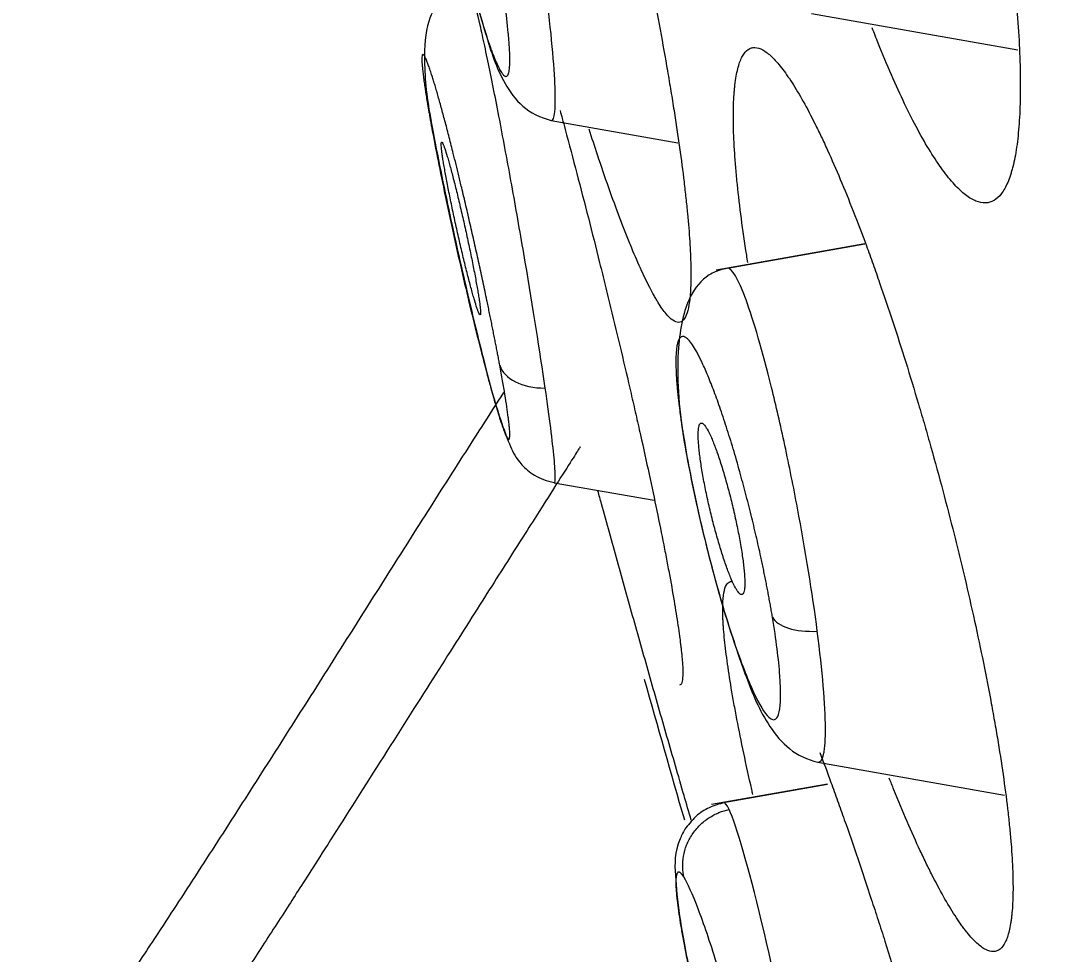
# Model space of a CAD drawing. Extents: x 541 to 1062, y 0 to 382.
# Drawn here: x 774.52 to 779.99, y 242.95 to 247.88 of the extents above; entities that cross this region are included whole.
import ezdxf

# ---------------------------------------------------------------- set-up
doc = ezdxf.new("R2010")
doc.units = 0
doc.header["$LTSCALE"] = 10
doc.header["$MEASUREMENT"] = 0
doc.header["$PDMODE"] = 3
doc.header["$PDSIZE"] = -10
doc.layers.get('0').update_dxf_attribs({"linetype": 'CONTINUOUS'})
doc.layers.get('DEFPOINTS').update_dxf_attribs({"linetype": 'CONTINUOUS'})
doc.layers.add('1', color=7, linetype='CONTINUOUS')
doc.styles.add('Daelim Dimension', font='')
doc.styles.get('Daelim Dimension').set_extended_font_data('NanumGothic')
doc.dimstyles.new('DEFAULT', dxfattribs={"dimscale": 2, "dimtxt": 2, "dimasz": 2, "dimexe": 0, "dimexo": 2, "dimgap": 1, "dimtad": 1, "dimdec": 1, "dimzin": 9, "dimdsep": 46, "dimtxsty": 'Daelim Dimension', "dimcen": 0.5, "dimclrd": 252, "dimclre": 252, "dimclrt": 3, "dimadec": 1, "dimazin": 0, "dimtfac": 1, "dimtdec": 1, "dimtix": 1, "dimtmove": 0, "dimatfit": 3, "dimfxl": 1, "dimtolj": 1, "dimtzin": 1, "dimlwd": 9, "dimlwe": 9, "dimarcsym": 0})

# ---------------------------------------------------------------- blocks, each defined once
blk = doc.blocks.new('*D9')
at = {"color": 5, "linetype": 'ByBlock', "lineweight": 9, "ltscale": 0.5, "transparency": 16777216}
for p, q in [((729.6377, 97.5389), (729.6377, 341.2206)), ((733.6377, 341.2206), (805.042, 341.2206)), ((809.042, 265.765), (809.042, 341.2206))]:
    blk.add_line(p, q, dxfattribs=at)
at = {"color": 5, "ltscale": 0.5, "transparency": 16777216}
for points in [[(733.6377, 341.8873), (733.6377, 340.5539), (729.6377, 341.2206)], [(805.042, 341.8873), (805.042, 340.5539), (809.042, 341.2206)]]:
    blk.add_solid(points, dxfattribs=at)
at = {"layer": 'DEFPOINTS', "color": 0, "ltscale": 0.5, "transparency": 16777216}
for p in [(809.042, 341.2206), (809.042, 261.765), (729.6377, 93.5389)]:
    blk.add_point(p, dxfattribs=at)
at = {"color": 7, "ltscale": 0.5, "transparency": 16777216, "insert": (769.3398, 346.2206), "char_height": 6, "attachment_point": 5, "style": 'Daelim Dimension'}
blk.add_mtext('\\A1;79.4', dxfattribs=at)

msp = doc.modelspace()

# ---------------------------------------------------------------- linework, layer by layer
at = {"layer": '1', "color": 7, "linetype": 'Continuous', "lineweight": 18}
for p, q in [((778.692, 247.9179), (779.7805, 247.726)), ((777.3183, 247.3524), (777.9872, 247.2344)), ((778.9734, 246.7019), (778.1892, 246.5636)), ((778.2481, 246.574), (778.9735, 246.7019)), ((777.3345, 245.4416), (777.8619, 245.3486)), ((778.7248, 243.9662), (779.7103, 243.7924)), ((778.7762, 243.8515), (778.165, 243.7438)), ((778.228, 243.7549), (778.7762, 243.8515))]:
    msp.add_line(p, q, dxfattribs=at)
at = {"layer": '1', "color": 7, "linetype": 'Continuous', "lineweight": 13}
for centre, major_axis, ratio, start_param, end_param in [((777.3396, 246.1281), (0.295, 0.0545), 0.607147, 3.210158, 4.424074), ((778.7747, 244.8015), (0.296, 0.049), 0.458528, 3.298211, 4.459894)]:
    msp.add_ellipse(centre, major_axis=major_axis, ratio=ratio, start_param=start_param, end_param=end_param, dxfattribs=at)
at = {"layer": '1', "color": 7, "linetype": 'Continuous', "lineweight": 18}
msp.add_ellipse((890.3708, 276.0722), major_axis=(10.6614, -116.4482), ratio=0.999962, start_param=4.895334, end_param=4.901932, dxfattribs=at)
for points, knots in [([(778.569, 251.6833), (778.5852, 251.6827), (778.602, 251.6783), (778.6367, 251.6621), (778.6727, 251.6386), (778.711, 251.6006), (778.7406, 251.5667), (778.7506, 251.5545), (778.771, 251.5282), (778.7813, 251.5142), (778.8123, 251.4698), (778.8541, 251.4042), (778.9186, 251.2871), (778.9628, 251.1967), (778.9907, 251.1361), (778.9963, 251.1238), (779.0075, 251.0989), (779.0243, 251.0611), (779.041, 251.0219), (779.0968, 250.8884), (779.1413, 250.7722), (779.1967, 250.6152), (779.2077, 250.5832), (779.2299, 250.5179), (779.2409, 250.4847), (779.2738, 250.384), (779.3168, 250.247), (779.3792, 250.0335), (779.4193, 249.8856), (779.4439, 249.7915), (779.4488, 249.7726), (779.4585, 249.7345), (779.4633, 249.7154), (779.4778, 249.6581), (779.4872, 249.6198), (779.515, 249.5048), (779.5506, 249.3512), (779.5835, 249.197), (779.615, 249.0425), (779.6301, 248.9651), (779.6587, 248.8099), (779.672, 248.7335), (779.6966, 248.583), (779.7194, 248.4349), (779.7382, 248.2915), (779.7507, 248.1858), (779.7547, 248.1509), (779.762, 248.0817), (779.7654, 248.0477), (779.7747, 247.9476), (779.7847, 247.8191), (779.7902, 247.7004), (779.7925, 247.615), (779.7932, 247.5732), (779.7932, 247.5329), (779.7931, 247.5063), (779.793, 247.4932), (779.7919, 247.4287), (779.7879, 247.3326), (779.7748, 247.2085), (779.7614, 247.1393), (779.7515, 247.1003), (779.7495, 247.0927), (779.7452, 247.0781), (779.7387, 247.0568), (779.7316, 247.0378), (779.7166, 247.0026), (779.6945, 246.9634), (779.6685, 246.9392), (779.6474, 246.9268), (779.6401, 246.9236), (779.625, 246.9191), (779.6173, 246.9179), (779.6094, 246.9176)], [0, 0, 0, 0, 0.03125, 0.03125, 0.0625, 0.09375, 0.09375, 0.109375, 0.109375, 0.125, 0.125, 0.15625, 0.1875, 0.21875, 0.21875, 0.226563, 0.226563, 0.234375, 0.25, 0.25, 0.3125, 0.3125, 0.328125, 0.328125, 0.34375, 0.34375, 0.375, 0.40625, 0.4375, 0.4375, 0.445313, 0.445313, 0.453125, 0.453125, 0.46875, 0.46875, 0.5, 0.53125, 0.53125, 0.5625, 0.5625, 0.59375, 0.59375, 0.625, 0.65625, 0.65625, 0.671875, 0.671875, 0.6875, 0.6875, 0.71875, 0.75, 0.75, 0.765625, 0.773438, 0.773438, 0.78125, 0.78125, 0.8125, 0.84375, 0.875, 0.875, 0.882813, 0.882813, 0.890625, 0.90625, 0.90625, 0.9375, 0.96875, 0.96875, 0.984375, 0.984375, 1, 1, 1, 1]), ([(777.2469, 250.4027), (777.2599, 250.3641), (777.2926, 250.2657), (777.3258, 250.1604), (777.3509, 250.0787), (777.356, 250.0621), (777.3661, 250.0288), (777.3711, 250.012), (777.3863, 249.9612), (777.3964, 249.927), (777.4266, 249.8233), (777.4667, 249.6822), (777.5066, 249.5353), (777.5363, 249.4231), (777.5462, 249.3853), (777.5659, 249.309), (777.5758, 249.2705), (777.6053, 249.154), (777.6438, 248.9982), (777.6993, 248.7632), (777.7348, 248.6056), (777.7609, 248.4871), (777.7695, 248.4475), (777.7822, 248.3881), (777.7865, 248.3683), (777.7948, 248.3288), (777.8155, 248.2306), (777.8507, 248.0568), (777.8795, 247.9066), (777.9069, 247.7585), (777.9199, 247.6856), (777.9353, 247.5959), (777.9384, 247.578), (777.9443, 247.5425), (777.9531, 247.4897), (777.9614, 247.4383), (777.9773, 247.3372), (777.9967, 247.2071), (778.0125, 247.0863), (778.0229, 246.9993), (778.0262, 246.9709), (778.0307, 246.9293), (778.0322, 246.9155), (778.0349, 246.8885), (778.0415, 246.822), (778.0505, 246.712), (778.0544, 246.6274), (778.0557, 246.5691), (778.056, 246.5411), (778.0557, 246.5152), (778.0554, 246.4983), (778.0551, 246.49), (778.0536, 246.45), (778.0513, 246.4221), (778.0448, 246.374), (778.0362, 246.3337), (778.0235, 246.3089), (778.0125, 246.2963), (778.0085, 246.2931), (778.0002, 246.2887), (777.9957, 246.2875), (777.9911, 246.2873)], [0, 0, 0, 0, 0.02847, 0.070711, 0.070711, 0.081271, 0.081271, 0.091831, 0.091831, 0.112951, 0.112951, 0.155191, 0.197432, 0.197432, 0.218552, 0.218552, 0.239672, 0.239672, 0.281913, 0.324153, 0.366394, 0.366394, 0.387514, 0.387514, 0.398074, 0.398074, 0.408634, 0.450874, 0.493115, 0.493115, 0.535355, 0.535355, 0.545915, 0.545915, 0.556475, 0.577596, 0.577596, 0.619836, 0.662077, 0.662077, 0.683197, 0.683197, 0.693757, 0.693757, 0.704317, 0.746557, 0.788798, 0.788798, 0.809918, 0.820478, 0.820478, 0.831038, 0.831038, 0.873279, 0.873279, 0.915519, 0.95776, 0.95776, 0.97888, 0.97888, 1, 1, 1, 1]), ([(776.6863, 249.0776), (776.7075, 248.9476), (776.7524, 248.7016), (776.8326, 248.3324), (776.9057, 248.0387), (776.9863, 247.7646), (777.0403, 247.5908), (777.1642, 247.4141), (777.2603, 247.3688), (777.3188, 247.3534)], [0, 0, 0, 0, 0.178934, 0.337518, 0.477127, 0.597782, 0.79231, 0.891432, 1, 1, 1, 1]), ([(776.6899, 249.0497), (776.7094, 248.9297), (776.7331, 248.8006), (776.7871, 248.5333), (776.8158, 248.4033), (776.8755, 248.154), (776.9051, 248.0409), (776.9495, 247.8872), (776.9705, 247.8184), (776.9931, 247.752), (777.0039, 247.7223), (777.0091, 247.7084), (777.0117, 247.7016), (777.0129, 247.6987), (777.0136, 247.6968), (777.0137, 247.6967), (777.025, 247.6678), (777.0396, 247.6346), (777.0545, 247.6091), (777.0604, 247.6009), (777.0642, 247.5961), (777.0662, 247.5938), (777.0741, 247.586), (777.0822, 247.5829), (777.0893, 247.5899), (777.0923, 247.596), (777.0934, 247.5993), (777.0942, 247.6015), (777.0946, 247.603), (777.0992, 247.62), (777.1012, 247.6456), (777.1006, 247.6982), (777.0994, 247.7282), (777.0965, 247.7693), (777.0946, 247.7915), (777.0936, 247.803), (777.0931, 247.808), (777.0928, 247.8113), (777.0926, 247.814), (777.0836, 247.9082), (777.0687, 248.02), (777.0475, 248.1501)], [0, 0, 0, 0, 0.125, 0.125, 0.25, 0.25, 0.375, 0.375, 0.4375, 0.46875, 0.484375, 0.492187, 0.496094, 0.498047, 0.498047, 0.5, 0.5, 0.53125, 0.546875, 0.554687, 0.554687, 0.5625, 0.5625, 0.59375, 0.609375, 0.617187, 0.621094, 0.621094, 0.625, 0.625, 0.6875, 0.6875, 0.71875, 0.734375, 0.742187, 0.746094, 0.748047, 0.748047, 0.75, 0.75, 1, 1, 1, 1]), ([(776.8829, 248.0587), (776.8711, 248.0566), (776.8476, 248.0511), (776.8014, 248.034), (776.7215, 247.9831), (776.6564, 247.8655), (776.644, 247.6575), (776.6626, 247.4638), (776.6861, 247.3458)], [0, 0, 0, 0, 0.031442, 0.066146, 0.147421, 0.362998, 0.648689, 1, 1, 1, 1]), ([(779.6094, 246.9176), (779.5933, 246.917), (779.5765, 246.9204), (779.5415, 246.9347), (779.5052, 246.9565), (779.4661, 246.993), (779.4358, 247.026), (779.4255, 247.0379), (779.4046, 247.0637), (779.3941, 247.0774), (779.3622, 247.121), (779.319, 247.1857), (779.2522, 247.3018), (779.2064, 247.392), (779.1599, 247.4887), (779.1366, 247.5396), (779.0902, 247.6463), (779.0564, 247.7277), (779.0226, 247.8142), (779.012, 247.842)], [0, 0, 0, 0, 0.105714, 0.105714, 0.211428, 0.317142, 0.317142, 0.369998, 0.369998, 0.422855, 0.422855, 0.528569, 0.634283, 0.739997, 0.739997, 0.845711, 0.845711, 0.951425, 1, 1, 1, 1]), ([(778.3561, 246.6033), (778.3541, 246.6162), (778.352, 246.6291), (778.3395, 246.7087), (778.3207, 246.8377), (778.3066, 246.9572), (778.2977, 247.0433), (778.2951, 247.0714), (778.2916, 247.1126), (778.2904, 247.1262), (778.2884, 247.153), (778.2837, 247.2187), (778.2788, 247.3274), (778.2794, 247.4106), (778.2818, 247.4679), (778.2834, 247.4953), (778.2857, 247.5207), (778.2875, 247.5372), (778.2884, 247.5453), (778.2935, 247.5842), (778.2988, 247.6113), (778.3116, 247.6577), (778.3267, 247.6963), (778.3464, 247.7194), (778.3629, 247.7308), (778.3687, 247.7336), (778.3808, 247.7372), (778.3871, 247.7379), (778.3937, 247.7377)], [0, 0, 0, 0, 0.018742, 0.018742, 0.116868, 0.214994, 0.214994, 0.264057, 0.264057, 0.288588, 0.288588, 0.313119, 0.411245, 0.509371, 0.509371, 0.558434, 0.582965, 0.582965, 0.607497, 0.607497, 0.705623, 0.705623, 0.803748, 0.901874, 0.901874, 0.950937, 0.950937, 1, 1, 1, 1]), ([(778.3937, 247.7377), (778.4067, 247.7373), (778.4205, 247.7329), (778.4499, 247.7166), (778.481, 247.6928), (778.5153, 247.6543), (778.5422, 247.6199), (778.5514, 247.6074), (778.5701, 247.5807), (778.5796, 247.5666), (778.6086, 247.5216), (778.6481, 247.4552), (778.6897, 247.3762), (778.7216, 247.3122), (778.7378, 247.279), (778.7542, 247.2441), (778.7652, 247.2204), (778.7708, 247.2083), (778.7986, 247.1472), (778.821, 247.0959), (778.8887, 246.9347), (778.9346, 246.8179), (778.9928, 246.66), (779.0044, 246.6279), (779.0279, 246.5623), (779.0396, 246.5292), (779.0745, 246.4288), (779.1207, 246.2921), (779.189, 246.079), (779.2339, 245.9314), (779.2617, 245.8374), (779.2673, 245.8184), (779.2783, 245.7806), (779.2948, 245.7238), (779.311, 245.6668), (779.3431, 245.5528), (779.3847, 245.4003), (779.4244, 245.247), (779.4533, 245.1317), (779.4676, 245.074), (779.4815, 245.0161), (779.4908, 244.9775), (779.4954, 244.9582), (779.518, 244.8621), (779.5525, 244.7106), (779.5837, 244.5633), (779.6132, 244.4183), (779.627, 244.3469), (779.6433, 244.259), (779.6465, 244.2415), (779.6527, 244.2066), (779.6558, 244.1892), (779.6649, 244.1375), (779.6706, 244.1036), (779.687, 244.0038), (779.7066, 243.8754), (779.7219, 243.7564), (779.7316, 243.6708), (779.736, 243.6289), (779.7398, 243.5883), (779.7421, 243.5616), (779.7433, 243.5484), (779.7484, 243.4836), (779.7542, 243.3867), (779.7554, 243.2616), (779.7513, 243.1915), (779.7472, 243.1521), (779.7463, 243.1444), (779.7443, 243.1295), (779.7411, 243.108), (779.7373, 243.0888), (779.7287, 243.0531), (779.7149, 243.0134), (779.6965, 242.9889), (779.681, 242.9764), (779.6755, 242.9732), (779.6639, 242.9688), (779.6579, 242.9676), (779.6516, 242.9674)], [0, 0, 0, 0, 0.03125, 0.03125, 0.0625, 0.09375, 0.09375, 0.109375, 0.109375, 0.125, 0.125, 0.15625, 0.1875, 0.1875, 0.203125, 0.210938, 0.210938, 0.21875, 0.21875, 0.25, 0.25, 0.3125, 0.3125, 0.328125, 0.328125, 0.34375, 0.34375, 0.375, 0.40625, 0.4375, 0.4375, 0.445313, 0.445313, 0.453125, 0.46875, 0.46875, 0.5, 0.53125, 0.53125, 0.546875, 0.554688, 0.554688, 0.5625, 0.5625, 0.59375, 0.625, 0.625, 0.65625, 0.65625, 0.664062, 0.664062, 0.671875, 0.671875, 0.6875, 0.6875, 0.71875, 0.75, 0.75, 0.765625, 0.773437, 0.773437, 0.78125, 0.78125, 0.8125, 0.84375, 0.875, 0.875, 0.882812, 0.882812, 0.890625, 0.90625, 0.90625, 0.9375, 0.96875, 0.96875, 0.984375, 0.984375, 1, 1, 1, 1]), ([(777.0475, 246.0614), (777.0467, 246.0658), (777.0451, 246.0746), (777.0426, 246.088), (777.0401, 246.1015), (777.0375, 246.1151), (777.0349, 246.1288), (777.0322, 246.1427), (777.0295, 246.1567), (777.0268, 246.1709), (777.024, 246.1851), (777.0212, 246.1995), (777.0183, 246.214), (777.0154, 246.2287), (777.0125, 246.2435), (777.0095, 246.2584), (777.0065, 246.2734), (777.0034, 246.2886), (777.0003, 246.3039), (776.9972, 246.3193), (776.994, 246.3349), (776.9907, 246.3506), (776.9875, 246.3664), (776.9842, 246.3823), (776.9808, 246.3984), (776.9719, 246.4412), (776.9571, 246.5112), (776.9358, 246.6093), (776.9139, 246.7078), (776.8917, 246.806), (776.8692, 246.9032), (776.8491, 246.9882), (776.8316, 247.0608), (776.8169, 247.1212), (776.8036, 247.1745), (776.7918, 247.2215), (776.7812, 247.263), (776.7708, 247.3029), (776.7608, 247.3412), (776.7509, 247.3781), (776.7414, 247.4134), (776.732, 247.4471), (776.723, 247.4791), (776.7144, 247.5092), (776.7062, 247.5371), (776.6983, 247.5632), (776.6898, 247.5901), (776.6811, 247.6169), (776.6725, 247.6418), (776.6658, 247.6594), (776.6607, 247.6717), (776.6568, 247.6805), (776.6532, 247.6877), (776.65, 247.6934), (776.6471, 247.6974), (776.6446, 247.6999), (776.6424, 247.7008), (776.6406, 247.7002), (776.6391, 247.6979), (776.6374, 247.6922), (776.6364, 247.6789), (776.6374, 247.6551), (776.6397, 247.6282), (776.6427, 247.6012), (776.6459, 247.5757), (776.649, 247.5539), (776.6513, 247.5373), (776.6539, 247.5201), (776.6567, 247.5021), (776.6596, 247.4834), (776.6627, 247.464), (776.6661, 247.4439), (776.6696, 247.4232), (776.6733, 247.4017), (776.6771, 247.3795), (776.6812, 247.3567), (776.6854, 247.3331), (776.6884, 247.3169), (776.6899, 247.3088)], [0, 0, 0, 0, 0.005205, 0.010401, 0.015587, 0.020766, 0.025939, 0.031107, 0.036272, 0.041436, 0.046598, 0.051762, 0.056928, 0.062097, 0.067272, 0.072453, 0.077642, 0.08284, 0.088048, 0.093269, 0.098503, 0.103751, 0.109016, 0.114298, 0.119598, 0.124918, 0.15642, 0.187586, 0.218701, 0.250053, 0.281153, 0.312501, 0.333823, 0.354647, 0.375062, 0.390872, 0.406562, 0.422164, 0.437714, 0.453247, 0.468797, 0.4844, 0.50009, 0.515532, 0.531017, 0.546585, 0.562275, 0.583774, 0.60467, 0.625063, 0.63786, 0.650535, 0.663109, 0.675599, 0.688026, 0.700408, 0.712767, 0.725122, 0.737493, 0.749902, 0.780974, 0.812353, 0.833512, 0.854315, 0.874858, 0.884584, 0.894261, 0.903896, 0.913499, 0.92308, 0.932647, 0.942209, 0.951776, 0.961357, 0.970961, 0.980597, 0.990273, 1, 1, 1, 1]), ([(777.366, 247.4047), (777.3697, 247.391), (777.3734, 247.3773), (777.3822, 247.3443), (777.4082, 247.2476), (777.4543, 247.073), (777.5149, 246.8385), (777.5546, 246.6811), (777.5841, 246.5626), (777.594, 246.523), (777.6133, 246.4443), (777.6229, 246.4053), (777.6512, 246.2888), (777.6881, 246.1355), (777.723, 245.9861), (777.7485, 245.8756), (777.7611, 245.8207), (777.7734, 245.7664), (777.7815, 245.7303), (777.7855, 245.7123), (777.8055, 245.6232), (777.8358, 245.4851), (777.8768, 245.2912), (777.9011, 245.1709), (777.9153, 245.0986), (777.9181, 245.0843), (777.9236, 245.0559), (777.9263, 245.0419), (777.9342, 245.0004), (777.9392, 244.9736), (777.9535, 244.8955), (777.9707, 244.7981), (777.984, 244.7136), (777.9925, 244.6552), (777.9964, 244.6273), (777.9997, 244.6012), (778.0018, 244.5843), (778.0028, 244.576), (778.0073, 244.5361), (778.0124, 244.4802), (778.0138, 244.4196), (778.0105, 244.3949), (778.0064, 244.3823), (778.0048, 244.3791), (778.001, 244.3748), (777.9988, 244.3737), (777.9964, 244.3736)], [0, 0, 0, 0, 0.009659, 0.009659, 0.023226, 0.077491, 0.131756, 0.186021, 0.186021, 0.213154, 0.213154, 0.240287, 0.240287, 0.294552, 0.348817, 0.348817, 0.37595, 0.389516, 0.389516, 0.403082, 0.403082, 0.457348, 0.511613, 0.565878, 0.565878, 0.579444, 0.579444, 0.593011, 0.593011, 0.620143, 0.620143, 0.674409, 0.728674, 0.728674, 0.755806, 0.769373, 0.769373, 0.782939, 0.782939, 0.837204, 0.89147, 0.945735, 0.945735, 0.972867, 0.972867, 1, 1, 1, 1]), ([(776.686, 247.3443), (776.6994, 247.2719), (776.7276, 247.1253), (776.7902, 246.8225), (776.8684, 246.4713), (776.95, 246.1372), (777.0248, 245.8485), (777.0882, 245.6618), (777.1373, 245.5584), (777.2292, 245.4745), (777.2948, 245.4512), (777.3346, 245.4419)], [0, 0, 0, 0, 0.105795, 0.203435, 0.375212, 0.518079, 0.631608, 0.821133, 0.90764, 0.951708, 1, 1, 1, 1]), ([(776.6899, 247.3088), (776.7094, 247.2031), (776.7331, 247.0835), (776.7871, 246.8252), (776.8158, 246.6945), (776.8755, 246.4336), (776.9051, 246.3098), (776.9495, 246.1327), (776.9705, 246.0509), (776.9931, 245.9671), (777.0039, 245.9282), (777.0091, 245.9095), (777.0117, 245.9003), (777.0129, 245.8964), (777.0136, 245.8938), (777.0137, 245.8935), (777.025, 245.8539), (777.0396, 245.8048), (777.0545, 245.7593), (777.0604, 245.7423), (777.0642, 245.7316), (777.0662, 245.7259), (777.0741, 245.7049), (777.0822, 245.6858), (777.0893, 245.6743), (777.0923, 245.6711), (777.0934, 245.6703), (777.0942, 245.67), (777.0946, 245.6698), (777.0992, 245.6689), (777.1012, 245.6782), (777.1006, 245.7075), (777.0994, 245.7259), (777.0965, 245.7541), (777.0946, 245.7699), (777.0936, 245.7782), (777.0931, 245.7818), (777.0928, 245.7842), (777.0926, 245.7862), (777.0836, 245.8554), (777.0687, 245.947), (777.0475, 246.0614)], [0, 0, 0, 0, 0.125, 0.125, 0.25, 0.25, 0.375, 0.375, 0.4375, 0.46875, 0.484375, 0.492188, 0.496094, 0.498047, 0.498047, 0.5, 0.5, 0.53125, 0.546875, 0.554688, 0.554688, 0.5625, 0.5625, 0.59375, 0.609375, 0.617188, 0.621094, 0.621094, 0.625, 0.625, 0.6875, 0.6875, 0.71875, 0.734375, 0.742188, 0.746094, 0.748047, 0.748047, 0.75, 0.75, 1, 1, 1, 1]), ([(777.9911, 246.2873), (777.9817, 246.287), (777.9714, 246.2908), (777.9492, 246.3061), (777.9254, 246.3293), (777.8982, 246.368), (777.8802, 246.397), (777.8765, 246.4031), (777.8691, 246.4157), (777.8653, 246.4222), (777.8539, 246.4425), (777.8462, 246.457), (777.8225, 246.5028), (777.7897, 246.5708), (777.7547, 246.6521), (777.7276, 246.7181), (777.7184, 246.7409), (777.6998, 246.7882), (777.6903, 246.8128), (777.6616, 246.8885), (777.6229, 246.9946), (777.5688, 247.1526), (777.5338, 247.26), (777.519, 247.3063)], [0, 0, 0, 0, 0.10287, 0.10287, 0.20574, 0.30861, 0.30861, 0.334328, 0.334328, 0.360045, 0.360045, 0.41148, 0.41148, 0.51435, 0.61722, 0.61722, 0.668655, 0.668655, 0.72009, 0.72009, 0.822961, 0.925831, 1, 1, 1, 1]), ([(776.9437, 246.3277), (776.9421, 246.3278), (776.94, 246.3309), (776.9358, 246.3399), (776.9343, 246.3436), (776.9309, 246.3525), (776.929, 246.3577), (776.9231, 246.3751), (776.9186, 246.3892), (776.9113, 246.4142), (776.9087, 246.4232), (776.9033, 246.4423), (776.9005, 246.4523), (776.892, 246.4837), (776.886, 246.5066), (776.8765, 246.5437), (776.8733, 246.5565), (776.8669, 246.5825), (776.8603, 246.609), (776.8537, 246.6367), (776.847, 246.6648), (776.8436, 246.6793), (776.8335, 246.7227), (776.8269, 246.7519), (776.8171, 246.7959), (776.8139, 246.8106), (776.8075, 246.8402), (776.8043, 246.8549), (776.7951, 246.8984), (776.7892, 246.9266), (776.7809, 246.9678), (776.7782, 246.9814), (776.773, 247.0079), (776.7705, 247.0207), (776.7635, 247.0579), (776.7593, 247.081), (776.7537, 247.1132), (776.752, 247.1234), (776.7488, 247.1426), (776.746, 247.1606), (776.7438, 247.1762), (776.7419, 247.1906), (776.7411, 247.1972), (776.7393, 247.2149), (776.7387, 247.2237), (776.7389, 247.2328), (776.7391, 247.2351), (776.7399, 247.2382), (776.7405, 247.239), (776.7412, 247.2391)], [0, 0, 0, 0, 0.0625, 0.0625, 0.09375, 0.09375, 0.125, 0.125, 0.1875, 0.1875, 0.21875, 0.21875, 0.25, 0.25, 0.3125, 0.3125, 0.34375, 0.34375, 0.375, 0.40625, 0.40625, 0.4375, 0.4375, 0.5, 0.5, 0.53125, 0.53125, 0.5625, 0.5625, 0.625, 0.625, 0.65625, 0.65625, 0.6875, 0.6875, 0.75, 0.75, 0.78125, 0.78125, 0.8125, 0.84375, 0.84375, 0.875, 0.875, 0.9375, 0.9375, 0.96875, 0.96875, 1, 1, 1, 1]), ([(776.7412, 247.2391), (776.7427, 247.2392), (776.7449, 247.2363), (776.749, 247.2276), (776.7505, 247.224), (776.7539, 247.2152), (776.7557, 247.2101), (776.7616, 247.1928), (776.7661, 247.1788), (776.7734, 247.1538), (776.776, 247.1448), (776.7814, 247.1258), (776.7842, 247.1158), (776.7927, 247.0843), (776.7987, 247.0614), (776.8082, 247.0242), (776.8115, 247.0113), (776.818, 246.9853), (776.8245, 246.9586), (776.8312, 246.9308), (776.8379, 246.9025), (776.8413, 246.888), (776.8514, 246.8444), (776.8581, 246.8151), (776.8679, 246.7708), (776.8712, 246.756), (776.8776, 246.7263), (776.8808, 246.7115), (776.8901, 246.6679), (776.896, 246.6395), (776.9043, 246.5981), (776.9071, 246.5844), (776.9123, 246.5579), (776.9148, 246.5451), (776.9218, 246.5078), (776.926, 246.4846), (776.9316, 246.4523), (776.9334, 246.4421), (776.9365, 246.4229), (776.9393, 246.4049), (776.9414, 246.3894), (776.9433, 246.375), (776.9441, 246.3685), (776.9459, 246.351), (776.9464, 246.3423), (776.9461, 246.3305), (776.9452, 246.3276), (776.9437, 246.3277)], [0, 0, 0, 0, 0.0625, 0.0625, 0.09375, 0.09375, 0.125, 0.125, 0.1875, 0.1875, 0.21875, 0.21875, 0.25, 0.25, 0.3125, 0.3125, 0.34375, 0.34375, 0.375, 0.40625, 0.40625, 0.4375, 0.4375, 0.5, 0.5, 0.53125, 0.53125, 0.5625, 0.5625, 0.625, 0.625, 0.65625, 0.65625, 0.6875, 0.6875, 0.75, 0.75, 0.78125, 0.78125, 0.8125, 0.84375, 0.84375, 0.875, 0.875, 0.9375, 0.9375, 1, 1, 1, 1]), ([(778.248, 246.5727), (778.2403, 246.5712), (778.1984, 246.5625), (778.1231, 246.527), (778.0315, 246.416), (777.9861, 246.2038), (777.985, 245.9464), (778.0002, 245.7902), (778.0126, 245.7045)], [0, 0, 0, 0, 0.020015, 0.113627, 0.324568, 0.626121, 0.805546, 1, 1, 1, 1]), ([(778.4859, 244.7319), (778.4851, 244.7367), (778.4835, 244.7462), (778.481, 244.7605), (778.4785, 244.775), (778.476, 244.7895), (778.4734, 244.8042), (778.4707, 244.8189), (778.468, 244.8337), (778.4653, 244.8486), (778.4624, 244.8636), (778.4596, 244.8787), (778.4567, 244.8939), (778.4537, 244.9091), (778.4506, 244.9245), (778.4476, 244.9399), (778.4444, 244.9554), (778.4412, 244.971), (778.438, 244.9867), (778.4347, 245.0025), (778.4313, 245.0184), (778.4279, 245.0344), (778.4217, 245.0632), (778.4124, 245.1052), (778.3999, 245.1602), (778.3869, 245.2155), (778.3685, 245.2912), (778.3443, 245.3866), (778.3126, 245.5041), (778.2788, 245.6213), (778.2432, 245.7361), (778.2082, 245.8408), (778.1743, 245.9344), (778.142, 246.0155), (778.1126, 246.0814), (778.0862, 246.1331), (778.0631, 246.1711), (778.0422, 246.1974), (778.0251, 246.2106), (778.0115, 246.2139), (778.001, 246.2097), (777.9922, 246.1982), (777.9857, 246.1807), (777.981, 246.1585), (777.9781, 246.1324), (777.9766, 246.1033), (777.9763, 246.0724), (777.977, 246.0405), (777.9786, 246.0058), (777.9808, 245.974), (777.983, 245.9468), (777.985, 245.9249), (777.9873, 245.9024), (777.9898, 245.8793), (777.9926, 245.8556), (777.9957, 245.8311), (777.999, 245.8061), (778.0025, 245.7804), (778.0063, 245.754), (778.0104, 245.727), (778.0147, 245.6994), (778.0178, 245.6805), (778.0194, 245.6711)], [0, 0, 0, 0, 0.005018, 0.01003, 0.015036, 0.020039, 0.02504, 0.030039, 0.035039, 0.040041, 0.045045, 0.050053, 0.055067, 0.060087, 0.065116, 0.070154, 0.075202, 0.080263, 0.085336, 0.090424, 0.095527, 0.100648, 0.105786, 0.123271, 0.140752, 0.15828, 0.175905, 0.213076, 0.250114, 0.291671, 0.33311, 0.375091, 0.415328, 0.455189, 0.495255, 0.530478, 0.565283, 0.600099, 0.635354, 0.66197, 0.688328, 0.714626, 0.741063, 0.763185, 0.785378, 0.807767, 0.826234, 0.844633, 0.86303, 0.881492, 0.891379, 0.901228, 0.911052, 0.920859, 0.930661, 0.940468, 0.95029, 0.960139, 0.970024, 0.979956, 0.989945, 1, 1, 1, 1]), ([(778.3228, 244.8513), (778.3186, 244.8516), (778.3139, 244.8548), (778.3059, 244.8638), (778.3031, 244.8675), (778.2972, 244.8762), (778.2941, 244.8813), (778.2845, 244.8985), (778.2778, 244.9123), (778.2671, 244.9367), (778.2635, 244.9455), (778.256, 244.9642), (778.2522, 244.974), (778.2408, 245.0047), (778.2331, 245.027), (778.2212, 245.0632), (778.2173, 245.0758), (778.2094, 245.1013), (778.2055, 245.1144), (778.1938, 245.1542), (778.1861, 245.1818), (778.171, 245.2392), (778.1638, 245.2681), (778.1535, 245.3117), (778.1501, 245.3262), (778.1436, 245.3554), (778.1404, 245.3701), (778.1313, 245.4136), (778.1257, 245.4417), (778.1183, 245.4827), (778.116, 245.4962), (778.1116, 245.5227), (778.1096, 245.5356), (778.1041, 245.573), (778.1011, 245.5962), (778.0978, 245.6284), (778.0968, 245.6387), (778.0954, 245.6581), (778.0949, 245.6672), (778.0939, 245.6925), (778.094, 245.707), (778.0959, 245.731), (778.0977, 245.7401), (778.1014, 245.7494), (778.1028, 245.7518), (778.1061, 245.7552), (778.1079, 245.7562), (778.1099, 245.7564)], [0, 0, 0, 0, 0.0625, 0.0625, 0.09375, 0.09375, 0.125, 0.125, 0.1875, 0.1875, 0.21875, 0.21875, 0.25, 0.25, 0.3125, 0.3125, 0.34375, 0.34375, 0.375, 0.375, 0.4375, 0.4375, 0.5, 0.5, 0.53125, 0.53125, 0.5625, 0.5625, 0.625, 0.625, 0.65625, 0.65625, 0.6875, 0.6875, 0.75, 0.75, 0.78125, 0.78125, 0.8125, 0.8125, 0.875, 0.875, 0.9375, 0.9375, 0.96875, 0.96875, 1, 1, 1, 1]), ([(778.1099, 245.7564), (778.1139, 245.7569), (778.1185, 245.7543), (778.1265, 245.7462), (778.1292, 245.7427), (778.1351, 245.7344), (778.1382, 245.7295), (778.1478, 245.7128), (778.1546, 245.6992), (778.1653, 245.6749), (778.169, 245.6662), (778.1766, 245.6476), (778.1804, 245.6378), (778.1919, 245.6069), (778.1998, 245.5845), (778.2118, 245.5479), (778.2158, 245.5352), (778.2238, 245.5094), (778.2318, 245.483), (778.2396, 245.4556), (778.2475, 245.4275), (778.2514, 245.4131), (778.2629, 245.3695), (778.2702, 245.3403), (778.2807, 245.296), (778.2841, 245.2812), (778.2907, 245.2515), (778.294, 245.2366), (778.3032, 245.1926), (778.3088, 245.1641), (778.3163, 245.1224), (778.3187, 245.1087), (778.3231, 245.0818), (778.3251, 245.0689), (778.3306, 245.0312), (778.3335, 245.0078), (778.3362, 244.9808), (778.3367, 244.9755), (778.3376, 244.9652), (778.3388, 244.9503), (778.34, 244.9277), (778.3401, 244.9122), (778.3398, 244.8978), (778.3395, 244.8913), (778.3378, 244.8739), (778.3359, 244.8653), (778.3318, 244.8567), (778.3303, 244.8546), (778.3268, 244.8518), (778.3249, 244.8512), (778.3228, 244.8513)], [0, 0, 0, 0, 0.0625, 0.0625, 0.09375, 0.09375, 0.125, 0.125, 0.1875, 0.1875, 0.21875, 0.21875, 0.25, 0.25, 0.3125, 0.3125, 0.34375, 0.34375, 0.375, 0.40625, 0.40625, 0.4375, 0.4375, 0.5, 0.5, 0.53125, 0.53125, 0.5625, 0.5625, 0.625, 0.625, 0.65625, 0.65625, 0.6875, 0.6875, 0.75, 0.75, 0.765625, 0.765625, 0.78125, 0.8125, 0.84375, 0.84375, 0.875, 0.875, 0.9375, 0.9375, 0.96875, 0.96875, 1, 1, 1, 1]), ([(778.0125, 245.7036), (778.0342, 245.5742), (778.0822, 245.3286), (778.1734, 244.9585), (778.2603, 244.6617), (778.3588, 244.3811), (778.435, 244.1938), (778.5732, 244.0244), (778.6689, 243.9811), (778.7252, 243.9672)], [0, 0, 0, 0, 0.177694, 0.335282, 0.474187, 0.594424, 0.789927, 0.890564, 1, 1, 1, 1]), ([(778.0194, 245.6711), (778.0389, 245.5527), (778.0642, 245.4243), (778.1236, 245.1594), (778.1563, 245.0294), (778.2256, 244.7806), (778.2608, 244.6669), (778.3327, 244.4602), (778.3657, 244.3777), (778.4272, 244.2512), (778.4532, 244.2124), (778.4976, 244.1824), (778.513, 244.1939), (778.53, 244.2707), (778.5311, 244.3346), (778.5185, 244.5097), (778.5056, 244.613), (778.4859, 244.7319)], [0, 0, 0, 0, 0.125, 0.125, 0.25, 0.25, 0.375, 0.375, 0.5, 0.5, 0.625, 0.625, 0.75, 0.75, 0.875, 0.875, 1, 1, 1, 1]), ([(778.3827, 243.796), (778.3807, 243.805), (778.3786, 243.8139), (778.3615, 243.889), (778.3335, 244.0168), (778.3095, 244.1357), (778.293, 244.2215), (778.2878, 244.2495), (778.2804, 244.2907), (778.278, 244.3042), (778.2733, 244.3309), (778.2621, 244.3964), (778.2454, 244.505), (778.2354, 244.5885), (778.2298, 244.6461), (778.2275, 244.6736), (778.2258, 244.6993), (778.2249, 244.7159), (778.2245, 244.7241), (778.223, 244.7634), (778.2231, 244.8183), (778.2309, 244.8771), (778.2411, 244.9008), (778.2507, 244.9126), (778.2542, 244.9155), (778.2618, 244.9193), (778.2659, 244.9202), (778.2703, 244.92)], [0, 0, 0, 0, 0.01332, 0.01332, 0.111988, 0.210656, 0.210656, 0.25999, 0.25999, 0.284657, 0.284657, 0.309324, 0.407992, 0.50666, 0.50666, 0.555994, 0.580661, 0.580661, 0.605328, 0.605328, 0.703996, 0.802664, 0.901332, 0.901332, 0.950666, 0.950666, 1, 1, 1, 1]), ([(778.7357, 244.0177), (778.7549, 243.967), (778.7745, 243.9145), (778.806, 243.8284), (778.8178, 243.7958), (778.8413, 243.7301), (778.8531, 243.6969), (778.8885, 243.5962), (778.9358, 243.4592), (778.9834, 243.3167), (779.0191, 243.2077), (779.0311, 243.1711), (779.0549, 243.097), (779.0669, 243.0595), (779.1027, 242.9469), (779.1497, 242.7963), (779.2185, 242.5687), (779.2631, 242.416), (779.2962, 242.3011), (779.3071, 242.2627), (779.3288, 242.1858), (779.3395, 242.1475), (779.3711, 242.0337), (779.4119, 241.8837), (779.4501, 241.7377), (779.487, 241.5936), (779.5047, 241.5226), (779.5261, 241.4351), (779.5303, 241.4176), (779.5386, 241.383), (779.5509, 241.3314), (779.5627, 241.2812), (779.5855, 241.1823), (779.6139, 241.0549), (779.6383, 240.9364), (779.6552, 240.8509), (779.6605, 240.823), (779.6707, 240.7684), (779.6755, 240.7416), (779.6891, 240.6641), (779.7047, 240.5675), (779.7154, 240.4839), (779.7238, 240.4069), (779.7268, 240.3717), (779.7293, 240.324), (779.7298, 240.3091), (779.7302, 240.2813), (779.7301, 240.2684), (779.7288, 240.2326), (779.7245, 240.1925), (779.7152, 240.168), (779.7064, 240.1554), (779.7031, 240.1522), (779.6959, 240.1479), (779.692, 240.1468), (779.6878, 240.1466)], [0, 0, 0, 0, 0.037157, 0.037157, 0.05904, 0.05904, 0.080923, 0.080923, 0.124688, 0.168454, 0.168454, 0.190337, 0.190337, 0.212219, 0.212219, 0.255985, 0.299751, 0.343516, 0.343516, 0.365399, 0.365399, 0.387282, 0.387282, 0.431047, 0.474813, 0.474813, 0.518579, 0.518579, 0.52952, 0.52952, 0.540461, 0.562344, 0.562344, 0.60611, 0.649875, 0.649875, 0.671758, 0.671758, 0.693641, 0.693641, 0.737406, 0.781172, 0.781172, 0.824938, 0.824938, 0.84682, 0.84682, 0.868703, 0.868703, 0.912469, 0.956234, 0.956234, 0.978117, 0.978117, 1, 1, 1, 1]), ([(779.6516, 242.9674), (779.6389, 242.9669), (779.6253, 242.9705), (779.5962, 242.9853), (779.5653, 243.0077), (779.5309, 243.0451), (779.5083, 243.0732), (779.5037, 243.0791), (779.4944, 243.0912), (779.4897, 243.0976), (779.4755, 243.1173), (779.4659, 243.1312), (779.4366, 243.1756), (779.3964, 243.2414), (779.354, 243.32), (779.3213, 243.3838), (779.3048, 243.4169), (779.288, 243.4518), (779.2767, 243.4755), (779.271, 243.4875), (779.2425, 243.5485), (779.1966, 243.651), (779.1419, 243.7823), (779.1102, 243.8618), (779.1021, 243.8822)], [0, 0, 0, 0, 0.107072, 0.107072, 0.214144, 0.321216, 0.321216, 0.347984, 0.347984, 0.374752, 0.374752, 0.428289, 0.428289, 0.535361, 0.642433, 0.642433, 0.695969, 0.722737, 0.722737, 0.749505, 0.749505, 0.856577, 0.963649, 1, 1, 1, 1]), ([(778.2234, 243.7499), (778.1943, 243.7438), (778.1418, 243.7255), (778.086, 243.688), (778.0636, 243.6614), (778.0579, 243.6537)], [0, 0, 0, 0, 0.423, 0.841251, 1, 1, 1, 1]), ([(778.0579, 243.6537), (778.047, 243.6427), (778.022, 243.6139), (777.9685, 243.5016), (777.9706, 243.3827), (777.9909, 243.1688), (778.0368, 242.9184), (778.1077, 242.5985), (778.197, 242.252), (778.2904, 241.9271), (778.374, 241.6634), (778.4591, 241.4299), (778.5047, 241.3351), (778.5255, 241.3024)], [0, 0, 0, 0, 0.016283, 0.042092, 0.1459, 0.245236, 0.336169, 0.4364, 0.578648, 0.666746, 0.766401, 0.877277, 1, 1, 1, 1]), ([(778.0194, 243.3591), (778.0186, 243.3603), (778.0171, 243.3627), (778.0149, 243.366), (778.0128, 243.3691), (778.0107, 243.3719), (778.0087, 243.3745), (778.0067, 243.3768), (778.0049, 243.3789), (778.003, 243.3808), (778.0013, 243.3824), (777.9995, 243.3838), (777.9979, 243.385), (777.9963, 243.3859), (777.9948, 243.3865), (777.9933, 243.3869), (777.9919, 243.3871), (777.9905, 243.387), (777.9892, 243.3867), (777.988, 243.3862), (777.9868, 243.3854), (777.9857, 243.3844), (777.9847, 243.3831), (777.9837, 243.3816), (777.9828, 243.3798), (777.9819, 243.3778), (777.9811, 243.3756), (777.9789, 243.3684), (777.9765, 243.3525), (777.9761, 243.3197), (777.9788, 243.2766), (777.9843, 243.2249), (777.9922, 243.1666), (778.0022, 243.1029), (778.0145, 243.0329), (778.027, 242.967), (778.0388, 242.9083), (778.049, 242.8588), (778.0598, 242.8083), (778.0711, 242.7567), (778.0829, 242.7041), (778.0952, 242.6505), (778.1137, 242.5719), (778.1393, 242.4674), (778.1727, 242.3367), (778.2076, 242.2063), (778.2432, 242.0788), (778.2789, 241.9566), (778.3111, 241.8512), (778.3397, 241.7617), (778.3647, 241.6868), (778.3887, 241.6183), (778.4063, 241.5707), (778.4182, 241.5397), (778.4249, 241.5228), (778.4314, 241.5066), (778.4377, 241.4913), (778.4438, 241.4769), (778.4497, 241.4633), (778.4554, 241.4506), (778.461, 241.4388), (778.4663, 241.4278), (778.4715, 241.4176), (778.4765, 241.4084), (778.4813, 241.3999), (778.4843, 241.395), (778.4858, 241.3925)], [0, 0, 0, 0, 0.004844, 0.009676, 0.014498, 0.019311, 0.024115, 0.028913, 0.033705, 0.038493, 0.043278, 0.04806, 0.052843, 0.057626, 0.06241, 0.067198, 0.071991, 0.076788, 0.081593, 0.086406, 0.091228, 0.096061, 0.100905, 0.105763, 0.110634, 0.115521, 0.120424, 0.125345, 0.158126, 0.190427, 0.222628, 0.255114, 0.285342, 0.315167, 0.344883, 0.374786, 0.392899, 0.410838, 0.428657, 0.446408, 0.464147, 0.481928, 0.499805, 0.541215, 0.582635, 0.624735, 0.666756, 0.708276, 0.749949, 0.781302, 0.812421, 0.843594, 0.875103, 0.884925, 0.894678, 0.904373, 0.914017, 0.923619, 0.933188, 0.942733, 0.952263, 0.961787, 0.971313, 0.980851, 0.990411, 1, 1, 1, 1]), ([(778.4858, 241.3925), (778.5055, 241.3612), (778.5185, 241.3566), (778.5311, 241.4015), (778.53, 241.4492), (778.5172, 241.5566), (778.5113, 241.5976), (778.4959, 241.6898), (778.4863, 241.742), (778.4536, 241.9085), (778.4269, 242.0298), (778.366, 242.2845), (778.3326, 242.4144), (778.2609, 242.6766), (778.2258, 242.7969), (778.156, 243.0198), (778.1241, 243.1136), (778.0638, 243.2725), (778.0389, 243.3279), (778.0194, 243.3591)], [0, 0, 0, 0, 0.125, 0.125, 0.25, 0.25, 0.3125, 0.3125, 0.375, 0.375, 0.5, 0.5, 0.625, 0.625, 0.75, 0.75, 0.875, 0.875, 1, 1, 1, 1])]:
    msp.add_open_spline(points, degree=3, knots=knots, dxfattribs=at)
at = {"layer": '1', "color": 7, "linetype": 'Continuous', "lineweight": 13}
for points, degree, knots in [([(777.2874, 245.9409), (777.2596, 246.1332), (777.2134, 246.4234), (777.1613, 246.7263), (777.1402, 246.8475), (777.1295, 246.9082), (777.0973, 247.0877), (777.0542, 247.3209), (777.0039, 247.5771), (776.9769, 247.7062), (776.9597, 247.7859), (776.9516, 247.8224), (776.9138, 247.9865), (776.8922, 248.059), (776.8829, 248.0587)], 3, [0, 0, 0, 0, 0.25, 0.3125, 0.3125, 0.375, 0.375, 0.5, 0.625, 0.6875, 0.6875, 0.75, 0.75, 1, 1, 1, 1]), ([(777.3185, 247.3535), (777.3277, 247.3515), (777.3343, 247.3662), (777.3387, 247.4063), (777.3393, 247.4154), (777.3403, 247.4358), (777.341, 247.4695), (777.3374, 247.6257), (777.3151, 247.8571), (777.2874, 248.0746)], 3, [0, 0, 0, 0, 0.25, 0.25, 0.3125, 0.3125, 0.375, 0.5, 1, 1, 1, 1]), ([(778.7225, 244.6579), (778.6965, 244.8589), (778.6416, 245.197), (778.5744, 245.5306), (778.5281, 245.7454), (778.5044, 245.8481), (778.4337, 246.1345), (778.3871, 246.2962), (778.3057, 246.5183), (778.2715, 246.5757), (778.2482, 246.5727)], 3, [0, 0, 0, 0, 0.25, 0.375, 0.375, 0.5, 0.5, 0.75, 0.75, 1, 1, 1, 1]), ([(777.3346, 245.4419), (777.3366, 245.4413), (777.3382, 245.4436), (777.3402, 245.4542), (777.3407, 245.4625), (777.3405, 245.4958), (777.3339, 245.5959), (777.3099, 245.7853), (777.2874, 245.9409)], 3, [0, 0, 0, 0, 0.125, 0.125, 0.25, 0.25, 0.5, 1, 1, 1, 1]), ([(777.4719, 245.6306), (777.4432, 245.5863), (776.1688, 243.5784), (775.1022, 241.898), (774.3307, 240.8803), (773.523, 239.8148), (772.3698, 238.8561), (770.8722, 237.6111), (770.577, 236.7296), (770.227, 235.6847), (770.3862, 233.9367), (770.5198, 232.4701), (770.9486, 231.1966), (771.4405, 229.7358), (772.399, 228.8107), (773.5263, 227.7226), (774.9538, 227.8088)], 2, [0, 0, 0, 0.1, 0.1, 0.25, 0.25, 0.375, 0.375, 0.5, 0.5, 0.625, 0.625, 0.75, 0.75, 0.875, 0.875, 1, 1, 1]), ([(778.0575, 243.6606), (778.0448, 243.7041), (778.017, 243.7997), (777.9743, 243.947), (777.9295, 244.1025), (777.8851, 244.2575), (777.841, 244.4121), (777.7973, 244.5662), (777.7539, 244.7199), (777.7109, 244.8732), (777.6682, 245.026), (777.6259, 245.1784), (777.5916, 245.3024), (777.5715, 245.3756), (777.5653, 245.3982)], 3, [0, 0, 0, 0, 0.075395, 0.165258, 0.254834, 0.344122, 0.433123, 0.521836, 0.610261, 0.698399, 0.786248, 0.873811, 0.961085, 1, 1, 1, 1]), ([(778.725, 243.9673), (778.7382, 243.9645), (778.7487, 243.9778), (778.7573, 244.0154), (778.7588, 244.024), (778.7614, 244.0433), (778.7645, 244.0751), (778.7684, 244.2241), (778.7499, 244.4472), (778.7225, 244.6579)], 3, [0, 0, 0, 0, 0.25, 0.25, 0.3125, 0.3125, 0.375, 0.5, 1, 1, 1, 1]), ([(778.0194, 243.3591), (778.0155, 243.3761), (778.0131, 243.3942), (778.012, 243.4317), (778.0133, 243.4512), (778.0201, 243.4905), (778.0256, 243.5103), (778.0409, 243.5489), (778.0508, 243.5677), (778.0742, 243.6029), (778.0878, 243.6194), (778.1177, 243.6489), (778.134, 243.662), (778.1682, 243.6842), (778.1859, 243.6935), (778.2217, 243.708), (778.2397, 243.7134), (778.2572, 243.7171)], 3, [0, 0, 0, 0, 0.125, 0.125, 0.25, 0.25, 0.375, 0.375, 0.5, 0.5, 0.625, 0.625, 0.75, 0.75, 0.875, 0.875, 1, 1, 1, 1]), ([(778.7489, 241.1472), (778.7669, 241.1446), (778.7706, 241.2127), (778.7411, 241.5299), (778.6943, 241.8304), (778.5725, 242.4835), (778.4974, 242.8379), (778.3593, 243.4132), (778.2965, 243.6332), (778.2572, 243.7171)], 3, [0, 0, 0, 0, 0.194794, 0.194794, 0.463196, 0.463196, 0.731598, 0.731598, 1, 1, 1, 1])]:
    msp.add_open_spline(points, degree=degree, knots=knots, dxfattribs=at)
at = {"layer": '1', "color": 7, "linetype": 'Continuous', "lineweight": 18}
msp.add_rational_spline([(777.067, 245.9168), (776.1069, 244.4245), (775.1774, 242.886), (773.6062, 240.7208), (773.0111, 240.0509), (771.9228, 239.1267), (771.5307, 238.8249), (770.7751, 238.1017), (770.4119, 237.6475), (769.9778, 236.5996), (769.9013, 236.0713), (769.8285, 235.0358), (769.8409, 234.5251), (769.962, 233.0217), (770.1429, 232.0498), (770.7886, 230.1052), (771.3144, 229.1513), (772.4851, 228.0459), (772.9543, 227.7259), (773.9636, 227.3509), (774.4804, 227.2801), (774.9858, 227.3101)], [0.999990328821, 0.999990329239, 0.99999033117, 0.999990322451, 0.999990311391, 0.999990305396, 0.999990306056, 0.999990318471, 0.99999033137, 0.999990346904, 0.999990348484, 0.999990350633, 0.999990350837, 0.999990350973, 0.999990350654, 0.999990345769, 0.999990339798, 0.999990318054, 0.999990307179, 0.99999027973, 0.999990264828, 0.999990251508], degree=3, knots=[0, 0, 0, 0, 0.233139, 0.233139, 0.361991, 0.361991, 0.426417, 0.426417, 0.490843, 0.490843, 0.555269, 0.555269, 0.619696, 0.619696, 0.748548, 0.748548, 0.8774, 0.8774, 0.941826, 0.941826, 1, 1, 1, 1], dxfattribs=at)
at = {"layer": '1', "color": 7, "linetype": 'Continuous', "lineweight": 13}
msp.add_open_spline([(778.2572, 243.7171), (778.2449, 243.7433), (778.2352, 243.7553), (778.2282, 243.7537)], degree=3, dxfattribs=at)

# ---------------------------------------------------------------- dimensions: what is measured, and where the dimension line sits
at = {"ltscale": 0.5}
dim = msp.add_linear_dim(base=(809.042, 341.2206), p1=(729.6377, 93.5389), p2=(809.042, 261.765), dimstyle='DEFAULT', override={"dimtxt": 3, "dimclrd": 5, "dimclre": 5, "dimclrt": 7, "dimfxl": 1.25, "dimarcsym": 1}, dxfattribs=at)
dim.commit()
dim.dimension.update_dxf_attribs({"geometry": '*D9', "text_midpoint": (769.3398, 346.2206)})

doc.saveas('drawing.dxf')
